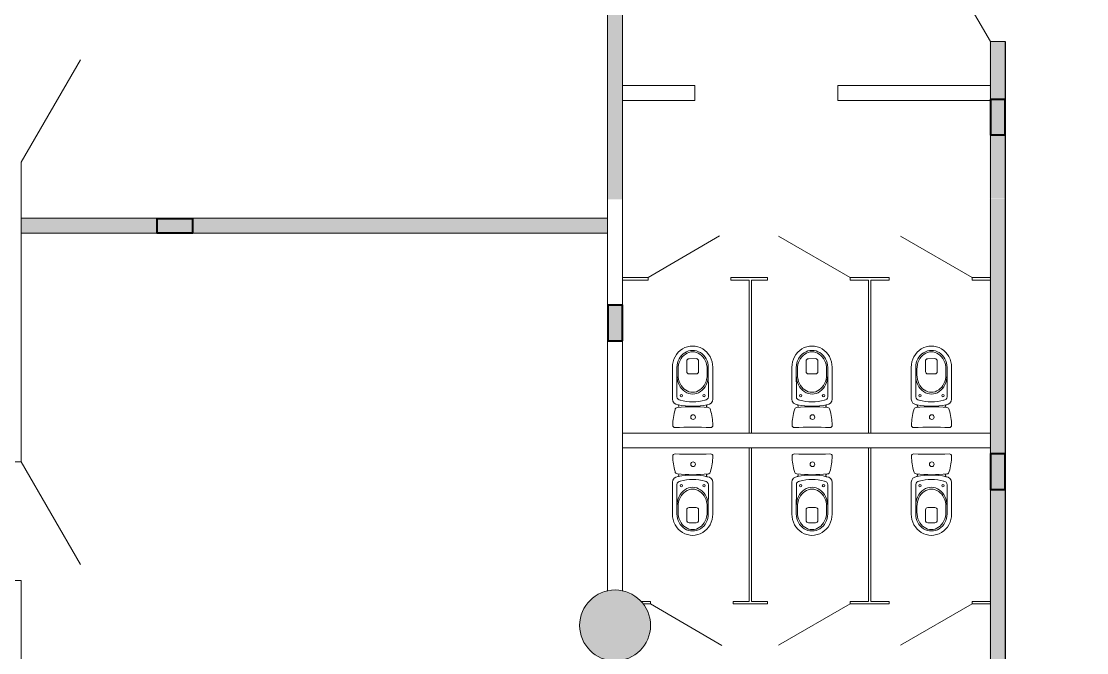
# Model space of a CAD drawing. Header units: millimetres. Extents: x 72919 to 485785, y -53256 to 338519.
# Drawn here: x 331562 to 340575, y 201424 to 206768 of the extents above; entities that cross this region are included whole.
import ezdxf

# ---------------------------------------------------------------- set-up
doc = ezdxf.new("R2010")
doc.units = ezdxf.units.MM
doc.linetypes.add('CONTI', pattern=[0])
for name, color, linetype, lineweight in [('door', 177, 'Continuous', 9), ('equipments', 137, 'CONTI', 20), ('wall', 5, 'Continuous', 40)]:
    doc.layers.add(name, color=color, linetype=linetype, lineweight=lineweight)

# ---------------------------------------------------------------- blocks, each defined once
blk = doc.blocks.new('лоплпр')
at = {"lineweight": 5}
for p, q in [((641135.8, -528855.9), (641135.8, -528587.3)), ((641173.7, -528855.9), (641173.7, -528607.3)), ((641439.2, -528855.9), (641439.2, -528607.3)), ((641477.1, -528855.9), (641477.1, -528587.3)), ((641183.7, -528841.1), (641183.7, -528791.5)), ((641256.4, -528820.4), (641256.4, -528909.3)), ((641276.4, -528800.4), (641336.4, -528800.4)), ((641356.4, -528820.4), (641356.4, -528909.3)), ((641429.2, -528841.1), (641429.2, -528791.5)), ((641276.4, -528929.3), (641336.4, -528929.3))]:
    blk.add_line(p, q, dxfattribs=at)
for centre, radius in [((641309.5, -528434.5), 20), ((641209.6, -528616.2), 10), ((641403.4, -528616.2), 10)]:
    blk.add_circle(centre, radius, dxfattribs=at)
for centre, radius, start, end in [((641157.1, -528366.3), 20, 90, 180), ((641680.2, -528349.3), 543.4, 181.79517, 195.69716), ((641307.1, -525173.1), 3176.8, 267.29363, 272.70637), ((641457.1, -528366.3), 20, 360, 90), ((640933.9, -528349.3), 543.4, 344.30284, 358.20483), ((641183.7, -528587.3), 47.9, 90, 180), ((641180.6, -528492.8), 23.8, 188.46647, 261.53353), ((641178.6, -528528.4), 12.2, 294.61249, 97.36476), ((641307.1, -527206.4), 1316.3, 264.33225, 275.66775), ((641306.8, -529094), 568, 77.48264, 102.5151), ((641435.6, -528528.6), 12.3, 83.22715, 242.27279), ((641429.2, -528587.3), 47.9, 360, 89.18466), ((641433.6, -528492.8), 23.8, 278.46647, 351.53353), ((641203.7, -528607.3), 30, 90, 180), ((641306.4, -528972.3), 408.5, 75.08875, 104.91125), ((641409.2, -528607.3), 30, 360, 90), ((641276.4, -528820.4), 20, 90, 180), ((641336.4, -528820.4), 20, 360, 90), ((641276.4, -528909.3), 20, 180, 270), ((641336.4, -528909.3), 20, 270, 360)]:
    blk.add_arc(centre, radius, start, end, dxfattribs=at)
for centre, major_axis, ratio, start_param, end_param in [((641306.4, -528787.3), (0, 158.2), 0.838996, 4.712389, 7.853982), ((641306.4, -528791.5), (0, 146.5), 0.838114, 4.712389, 7.853982), ((641306.4, -528787.3), (-39.6, 147.6), 0.876351, 4.481722, 4.481728), ((641306.4, -528787.3), (-39.6, 147.6), 0.876351, 4.481722, 4.481728), ((641306.4, -528855.9), (0, 180.4), 0.945693, 1.570796, 4.712389), ((641306.4, -528855.9), (0, 143.4), 0.925942, 1.570796, 4.712389), ((641306.4, -528841.1), (0, 146.5), 0.838114, 1.570796, 4.712389)]:
    blk.add_ellipse(centre, major_axis=major_axis, ratio=ratio, start_param=start_param, end_param=end_param, dxfattribs=at)
blk = doc.blocks.new('сердечник для 125')
at = {"lineweight": 40, "ltscale": 200, "true_color": 0x000000}
h = blk.add_hatch(color=18, dxfattribs=at)
h.dxf.hatch_style = 1
h.paths.add_polyline_path([(-779283.3, 728682.7), (-779583.3, 728682.7), (-779583.3, 728557.7), (-779283.3, 728557.7)])
at = {"color": 18, "lineweight": 40, "true_color": 0x000000}
blk.add_lwpolyline([(-779283.3, 728682.7), (-779583.3, 728682.7), (-779583.3, 728557.7), (-779283.3, 728557.7)], close=True, dxfattribs=at)
at = {"ltscale": 0.740741}
for points in [[(-779408.4, 728682.4), (-779408.4, 728682.9)], [(-779283.3, 728557.9), (-779283.4, 728557.9)]]:
    blk.add_lwpolyline(points, dxfattribs=at)

msp = doc.modelspace()

# ---------------------------------------------------------------- hatches: boundary and pattern name
at = {"ltscale": 500, "true_color": 0x000000}
h = msp.add_hatch(color=18, dxfattribs=at)
h.dxf.hatch_style = 1
h.paths.add_polyline_path([(331561.97373, 205102.25636), (331561.97375, 204977.24003), (336521.42577, 204976.47935), (336521.42575, 205101.46328)])
h = msp.add_hatch(color=18, dxfattribs=at)
h.dxf.hatch_style = 1
edge = h.paths.add_edge_path()
edge.add_arc((336585.43379, 201654.95908), 300, 0, 360)
at = {"layer": 'wall', "lineweight": 18, "ltscale": 0.007407, "true_color": 0x000000}
h = msp.add_hatch(color=18, dxfattribs=at)
h.dxf.hatch_style = 1
h.paths.add_polyline_path([(336523.64783, 209011.75078), (336523.21487, 205260.79083), (336648.21487, 205260.77513), (336648.64783, 209011.73508)])
h = msp.add_hatch(color=18, dxfattribs=at)
h.dxf.hatch_style = 1
h.paths.add_polyline_path([(339755.62541, 206598.57911), (339755.23809, 205268.38001), (339880.23808, 205268.33319), (339880.6254, 206598.53229)])
h = msp.add_hatch(color=18, dxfattribs=at)
h.dxf.hatch_style = 1
h.paths.add_polyline_path([(337258.86592, 206223.53256), (336648.59509, 206223.5441), (336648.59273, 206098.5441), (337258.86356, 206098.53256)], flags=0)
h = msp.add_hatch(color=18, dxfattribs=at)
h.dxf.hatch_style = 1
h.paths.add_polyline_path([(339755.48494, 206223.53456), (338468.8635, 206223.53353), (338468.8636, 206098.53353), (339755.43812, 206098.53456)], flags=0)
h = msp.add_hatch(color=18, dxfattribs=at)
h.dxf.hatch_style = 1
h.paths.add_polyline_path([(336523.07327, 205264.62197), (336523.07327, 201960.52167), (336648.07327, 201960.52167), (336648.07327, 205264.62197)], flags=0)
h = msp.add_hatch(color=18, dxfattribs=at)
h.dxf.hatch_style = 1
h.paths.add_polyline_path([(339755.09648, 205264.42791), (339755.37323, 199418.56096), (339880.37323, 199418.56737), (339880.09648, 205264.43432)])
h = msp.add_hatch(color=18, dxfattribs=at)
h.dxf.hatch_style = 1
h.paths.add_polyline_path([(339755.44393, 203283.53456), (336648.53948, 203283.59333), (336648.53712, 203158.59333), (339755.44156, 203158.53456)], flags=0)

# ---------------------------------------------------------------- linework, layer by layer
at = {"color": 18, "ltscale": 500, "true_color": 0x000000}
msp.add_line((339885.44156, 206598.53457), (339885.44156, 199418.56417), dxfattribs=at)
for points in [[(415650.43379, 180914.99944, 0.4142135624), (336810.43379, 259754.99944), (221610.43379, 259754.99944, 0.4142135624), (142770.43379, 180914.99944), (142770.43379, 104414.99944, 0.4142135624), (221610.43379, 25574.99944), (336810.43379, 25574.99944, 0.4142135624), (415650.43379, 104414.99944)], [(414950.43379, 180914.99944, 0.4142135624), (336810.43379, 259054.99944), (221610.43379, 259054.99944, 0.4142135624), (143470.43379, 180914.99944), (143470.43379, 104414.99944, 0.4142135624), (221610.43379, 26274.99944), (336810.43379, 26274.99944, 0.4142135624), (414950.43379, 104414.99944)]]:
    msp.add_lwpolyline(points, format="xyb", close=True, dxfattribs=at)
at = {"layer": 'door', "linetype": 'ByBlock', "ltscale": 100}
for p, q in [((339210.44156, 207551.16251), (339760.44156, 206598.53457)), ((332061.97374, 206441.95577), (331561.97374, 205575.93037)), ((332061.97374, 202169.52131), (331561.97374, 203040.54671))]:
    msp.add_line(p, q, dxfattribs=at)
at = {"layer": 'equipments'}
for p, q in [((336865.44162, 204598.53457), (337469.7555, 204951.81169)), ((338575.44159, 204598.53457), (337969.22381, 204948.53457)), ((339605.44157, 204598.53457), (338999.22379, 204948.53457)), ((336648.56102, 204598.53457), (336865.44162, 204598.53457)), ((336648.56102, 204578.53457), (336865.44162, 204578.53457)), ((336865.44162, 204578.53457), (336865.44162, 204598.53457)), ((337565.44162, 204598.53457), (337875.44159, 204598.53457)), ((337565.44162, 204578.53457), (337565.44162, 204598.53457)), ((337565.44162, 204578.53457), (337720.44161, 204578.53457)), ((337720.44161, 203278.53457), (337720.44161, 204578.53457)), ((337740.44161, 204578.53457), (337875.44159, 204578.53457)), ((337740.44161, 203278.53457), (337740.44161, 204578.53457)), ((337875.44159, 204578.53457), (337875.44159, 204598.53457)), ((338575.44159, 204598.53457), (338905.44157, 204598.53457)), ((338575.44159, 204578.53457), (338575.44159, 204598.53457)), ((338575.44159, 204578.53457), (338730.44158, 204578.53457)), ((338730.44158, 203278.53457), (338730.44158, 204578.53457)), ((338750.44158, 204578.53457), (338905.44157, 204578.53457)), ((338750.44158, 203278.53457), (338750.44158, 204578.53457)), ((338905.44157, 204578.53457), (338905.44157, 204598.53457)), ((339605.44157, 204598.53457), (339760.44156, 204598.53457)), ((339605.44157, 204578.53457), (339605.44157, 204598.53457)), ((339605.44157, 204578.53457), (339760.44156, 204578.53457)), ((337720.44161, 203158.53457), (337720.44161, 201858.53457)), ((337740.44161, 203158.53457), (337740.44161, 201858.53457)), ((338730.44158, 203158.53457), (338730.44158, 201858.53457)), ((338750.44158, 203158.53457), (338750.44158, 201858.53457)), ((336807.62547, 201858.53457), (336885.43166, 201858.53457)), ((336824.24724, 201838.53457), (336885.43166, 201838.53457)), ((336885.43166, 201858.53457), (336885.43166, 201838.53457)), ((336885.43166, 201838.53457), (337489.74555, 201485.25745)), ((337585.43166, 201858.53457), (337720.44161, 201858.53457)), ((337585.43166, 201858.53457), (337585.43166, 201838.53457)), ((337585.43166, 201838.53457), (337875.44159, 201838.53457)), ((337740.44161, 201858.53457), (337875.44159, 201858.53457)), ((337875.44159, 201858.53457), (337875.44159, 201838.53457)), ((338575.44159, 201838.53457), (337969.22381, 201488.53457)), ((338575.44159, 201858.53457), (338730.44158, 201858.53457)), ((338575.44159, 201858.53457), (338575.44159, 201838.53457)), ((338575.44159, 201838.53457), (338905.44157, 201838.53457)), ((338750.44158, 201858.53457), (338905.44157, 201858.53457)), ((338905.44157, 201858.53457), (338905.44157, 201838.53457)), ((339605.44157, 201838.53457), (338999.22379, 201488.53457)), ((339605.44157, 201858.53457), (339760.44156, 201858.53457)), ((339605.44157, 201838.53457), (339605.44157, 201858.53457)), ((339605.44157, 201838.53457), (339760.44156, 201838.53457))]:
    msp.add_line(p, q, dxfattribs=at)
at = {"layer": 'wall', "color": 18, "lineweight": 18, "ltscale": 0.007407, "true_color": 0x000000}
for p, q in [((336522.17919, 209012.96699), (336522.31279, 201949.74699)), ((336648.56102, 209012.93889), (336648.56102, 201949.7463)), ((339760.44156, 206598.53457), (339760.44156, 199418.56417)), ((339760.44156, 206598.53457), (339886.67524, 206598.53457)), ((337258.86345, 206223.53457), (336648.59509, 206223.53408)), ((337258.86345, 206223.53457), (337258.86356, 206098.53457)), ((339760.45727, 206223.53457), (338468.8635, 206223.53353)), ((338468.8635, 206223.53353), (338468.8636, 206098.53353)), ((337258.86356, 206098.53457), (336648.59273, 206098.53408)), ((339760.45737, 206098.53457), (338468.8636, 206098.53353)), ((331561.97374, 205575.93037), (331561.97374, 203040.54787)), ((336522.25317, 205101.52827), (331561.97374, 205101.43444)), ((336522.25557, 204975.09468), (331561.97374, 204975.09468)), ((339760.45727, 203283.53457), (336648.53948, 203283.53207)), ((339760.45737, 203158.53457), (336648.53712, 203158.53207)), ((331561.97374, 203040.54787), (331435.59649, 203040.54548)), ((331561.97374, 202035.54787), (331435.61541, 202035.54548)), ((331561.97374, 202035.54787), (331561.97374, 196879.85324))]:
    msp.add_line(p, q, dxfattribs=at)
msp.add_circle((336585.43379, 201654.95908), 300, dxfattribs=at)

# ---------------------------------------------------------------- block references
at = {"layer": 'equipments', "xscale": -1, "rotation": 180.05904099187}
for p in [(-303519.57015, -325677.06559), (-302509.57017, -325677.06559), (-301499.57019, -325677.06559)]:
    msp.add_blockref('лоплпр', p, dxfattribs=at)
at = {"layer": 'equipments'}
for p, rotation in [((-303519.57015, 732114.13472), 359.9409590081302), ((-302509.57017, 732114.13472), 359.9409590081302), ((-301499.57019, 732114.13472), 359.9409590081301)]:
    msp.add_blockref('лоплпр', p, dxfattribs=dict(at, rotation=rotation))
at = {"layer": 'wall', "color": 18, "lineweight": 18, "ltscale": 0.007407, "true_color": 0x000000, "rotation": 270}
for p in [(-388795.87952, -573476.67255), (-392034.96095, -575218.39228), (-388795.87952, -576476.67255)]:
    msp.add_blockref('сердечник для 125', p, dxfattribs=at)
at = {"layer": 'wall', "color": 18, "lineweight": 18, "ltscale": 0.007407, "true_color": 0x000000, "xscale": -1}
msp.add_blockref('сердечник для 125', (-446571.64189, -523582.64983), dxfattribs=at)

doc.saveas('drawing.dxf')
